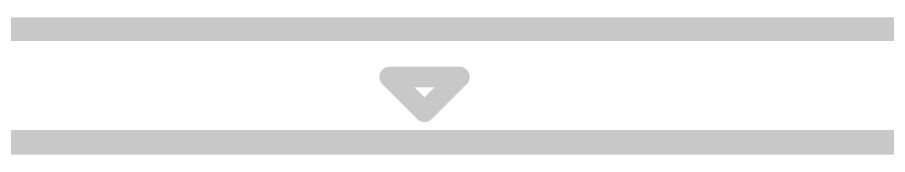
# Model space of a CAD drawing. Header units: millimetres. Extents: x -0.39 to 4.37, y -0.38 to 3.54.
# Drawn here: x 1.8195 to 2.2433, y 3.45 to 3.5168 of the extents above; entities that cross this region are included whole.
import ezdxf

# ---------------------------------------------------------------- set-up
doc = ezdxf.new("R2010")
doc.units = ezdxf.units.MM
doc.header["$MEASUREMENT"] = 0
for name, color, linetype in [('Mechanical2', 216, 'Continuous'), ('TopLayer', 1, 'Continuous'), ('TopOverlay', 2, 'Continuous')]:
    doc.layers.add(name, color=color, linetype=linetype)

# ---------------------------------------------------------------- blocks, each defined once
blk = doc.blocks.new('10029449_111RLF_236')
at = {"layer": 'TopOverlay'}
for points, const_width in [([(-0.01, -0.223), (-0.027, -0.24)], 0.01), ([(0.007, -0.24), (-0.01, -0.223)], 0.01), ([(0.007, -0.24), (-0.027, -0.24)], 0.01), ([(0.3, -0.26), (-0.3, -0.26)], 0.005)]:
    blk.add_lwpolyline(points, dxfattribs=dict(at, const_width=const_width))
at = {"layer": 'TopOverlay', "const_width": 0.005}
for points in [[(-0.0125, -0.223, 1), (-0.0075, -0.223, 1)], [(-0.0125, -0.223, 1), (-0.0075, -0.223, 1)], [(-0.0295, -0.24, 1), (-0.0245, -0.24, 1)], [(-0.0295, -0.24, 1), (-0.0245, -0.24, 1)], [(0.0045, -0.24, 1), (0.0095, -0.24, 1)], [(0.0045, -0.24, 1), (0.0095, -0.24, 1)]]:
    blk.add_lwpolyline(points, format="xyb", close=True, dxfattribs=at)

msp = doc.modelspace()

# ---------------------------------------------------------------- linework, layer by layer
at = {"layer": 'Mechanical2', "const_width": 0.01}
msp.add_lwpolyline([(-0.10718, 3.51182), (4.30082, 3.51182)], dxfattribs=at)
at = {"layer": 'TopLayer', "const_width": 0.012}
msp.add_lwpolyline([(1.216, 3.456), (2.342, 3.456)], dxfattribs=at)

# ---------------------------------------------------------------- block references
at = {"rotation": 180}
msp.add_blockref('10029449_111RLF_236', (2.00782, 3.24782), dxfattribs=at)

doc.saveas('drawing.dxf')
